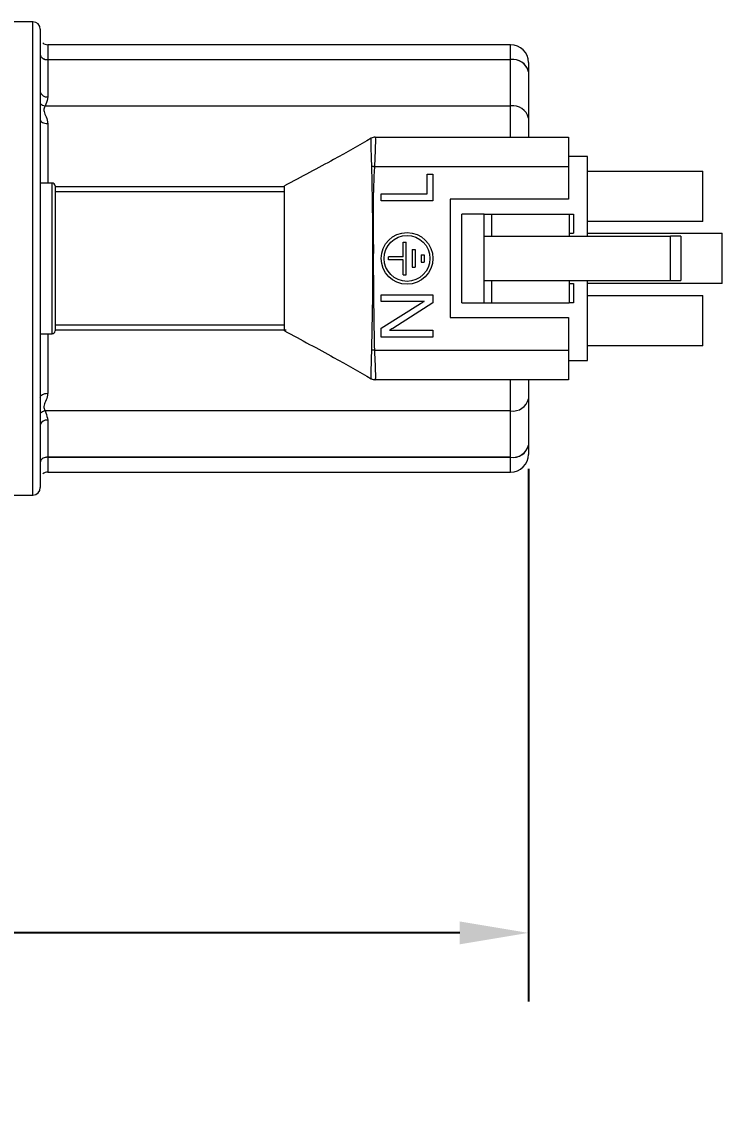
# Model space of a CAD drawing. Header units: inches. Extents: x 3.3 to 16.6, y 1.3 to 9.
# Drawn here: x 12.25 to 14.087, y 1.264 to 4.128 of the extents above; entities that cross this region are included whole.
import ezdxf

# ---------------------------------------------------------------- set-up
doc = ezdxf.new("R2010")
doc.units = ezdxf.units.IN
doc.header["$MEASUREMENT"] = 0
doc.layers.add('DIMENSIONS', color=1, linetype='Continuous', lineweight=15)
doc.styles.get("Standard").update_dxf_attribs({"font": 'Arial.ttf'})
doc.dimstyles.new('Standard .180IN', dxfattribs={"dimtxt": 0.18, "dimasz": 0.18, "dimexe": 0.18, "dimexo": 0.0625, "dimgap": 0.09, "dimtad": 0, "dimtih": 1, "dimtoh": 1, "dimdec": 5, "dimzin": 0, "dimdsep": 46, "dimlunit": 4, "dimtxsty": 'Standard', "dimcen": 0.09, "dimadec": 0, "dimazin": 0, "dimtfac": 1, "dimtdec": 5, "dimtofl": 0, "dimtmove": 0, "dimatfit": 3, "dimfxl": 1, "dimtolj": 1, "dimtzin": 0, "dimarcsym": 0})

# ---------------------------------------------------------------- blocks, each defined once
blk = doc.blocks.new('*D6')
at = {"layer": 'Defpoints', "color": 0, "transparency": 16777216}
for p in [(7.3291, 3.0173), (13.5791, 3.0173), (7.3291, 1.7373)]:
    blk.add_point(p, dxfattribs=at)
at = {"layer": 'DIMENSIONS', "color": 0, "lineweight": -2, "transparency": 16777216}
for p, q in [((7.3291, 2.9548), (7.3291, 1.5573)), ((13.5791, 2.9548), (13.5791, 1.5573)), ((7.5091, 1.7373), (9.6826, 1.7373)), ((13.3991, 1.7373), (11.2255, 1.7373))]:
    blk.add_line(p, q, dxfattribs=at)
at = {"layer": 'DIMENSIONS', "color": 0, "transparency": 16777216}
for points in [[(7.5091, 1.7673), (7.5091, 1.7073), (7.3291, 1.7373)], [(13.3991, 1.7673), (13.3991, 1.7073), (13.5791, 1.7373)]]:
    blk.add_solid(points, dxfattribs=at)
at = {"layer": 'DIMENSIONS', "color": 0, "transparency": 16777216, "char_height": 0.18, "attachment_point": 5}
for s, insert in [('\\A1;6{\\H1x;\\S1/4;}"', (10.4541, 2.0365)), ('\\A1;[158.75 mm]', (10.4541, 1.5327))]:
    blk.add_mtext(s, dxfattribs=dict(at, insert=insert))

msp = doc.modelspace()

# ---------------------------------------------------------------- linework, layer by layer
at = {"color": 7, "linetype": 'Continuous', "lineweight": 15}
for p, q in [((12.279285, 4.127719), (12.143487, 4.127719)), ((12.298685, 4.108319), (12.298685, 2.905535)), ((13.532509, 4.067621), (12.318085, 4.067621)), ((12.318085, 4.028575), (12.318085, 4.02842)), ((12.318085, 4.028575), (13.532509, 4.028575)), ((12.318085, 4.02842), (12.318085, 3.931074)), ((13.532509, 4.02842), (12.318085, 4.02842)), ((13.532509, 4.02842), (13.532509, 4.028575)), ((13.532509, 3.906907), (13.532509, 4.02842)), ((13.579068, 4.021062), (13.579068, 3.997634)), ((13.579068, 3.997634), (13.579068, 3.99655)), ((13.579068, 3.99655), (13.579068, 3.875036)), ((12.311031, 3.906907), (13.532509, 3.906907)), ((13.579068, 3.875036), (13.579068, 3.825083)), ((13.167142, 3.822437), (13.167305, 3.822677)), ((13.177119, 3.825083), (13.683827, 3.825083)), ((13.683827, 3.825083), (13.683827, 3.747484)), ((13.734267, 3.774643), (13.683827, 3.774643)), ((13.734267, 3.565126), (13.734267, 3.774643)), ((13.683827, 3.747484), (13.174973, 3.747484)), ((13.313638, 3.676675), (13.313638, 3.728013)), ((13.313638, 3.728013), (13.328543, 3.728013)), ((13.328543, 3.728013), (13.328543, 3.658458)), ((13.683827, 3.747484), (13.683827, 3.662125)), ((13.734267, 3.735844), (14.036903, 3.735844)), ((14.036903, 3.603925), (14.036903, 3.735844)), ((12.329725, 3.704804), (12.298685, 3.704804)), ((12.337484, 3.697044), (12.337484, 3.316809)), ((12.938877, 3.316809), (12.938877, 3.697044)), ((12.938877, 3.681524), (12.337484, 3.681524)), ((13.192744, 3.676675), (13.313638, 3.676675)), ((13.192744, 3.658458), (13.192744, 3.676675)), ((13.328543, 3.658458), (13.192744, 3.658458)), ((13.683827, 3.662125), (13.373431, 3.662125)), ((13.373431, 3.662125), (13.373431, 3.351729)), ((13.46267, 3.623325), (13.40447, 3.623325)), ((13.40447, 3.390528), (13.40447, 3.623325)), ((13.46267, 3.390528), (13.46267, 3.623325)), ((13.46267, 3.623325), (13.48207, 3.623325)), ((13.48207, 3.623325), (13.48207, 3.565126)), ((13.48207, 3.623325), (13.685767, 3.623325)), ((13.685767, 3.623325), (13.685767, 3.565126)), ((13.685767, 3.623325), (13.697407, 3.623325)), ((13.697407, 3.623325), (13.697407, 3.572886)), ((14.036903, 3.603925), (13.734267, 3.603925)), ((13.46267, 3.565126), (13.951543, 3.565126)), ((13.685767, 3.572886), (13.697407, 3.572886)), ((13.734267, 3.572886), (14.087342, 3.572886)), ((13.951543, 3.448728), (13.951543, 3.565126)), ((13.978703, 3.565126), (13.951543, 3.565126)), ((13.978703, 3.565126), (13.978703, 3.448728)), ((14.087342, 3.440968), (14.087342, 3.572886)), ((13.250944, 3.510807), (13.250944, 3.549606)), ((13.250944, 3.549606), (13.258704, 3.549606)), ((13.258704, 3.464247), (13.258704, 3.549606)), ((13.274223, 3.530206), (13.274223, 3.483647)), ((13.274223, 3.530206), (13.281983, 3.530206)), ((13.281983, 3.530206), (13.281983, 3.483647)), ((13.250944, 3.510807), (13.212144, 3.510807)), ((13.212144, 3.503047), (13.212144, 3.510807)), ((13.250944, 3.503047), (13.212144, 3.503047)), ((13.250944, 3.464247), (13.250944, 3.503047)), ((13.297503, 3.516627), (13.305263, 3.516627)), ((13.297503, 3.516627), (13.297503, 3.497227)), ((13.297503, 3.497227), (13.305263, 3.497227)), ((13.305263, 3.516627), (13.305263, 3.497227)), ((13.274223, 3.483647), (13.281983, 3.483647)), ((13.250944, 3.464247), (13.258704, 3.464247)), ((13.46267, 3.448728), (13.951543, 3.448728)), ((13.48207, 3.448728), (13.48207, 3.390528)), ((13.685767, 3.448728), (13.685767, 3.390528)), ((13.685767, 3.440968), (13.697407, 3.440968)), ((13.697407, 3.440968), (13.697407, 3.390528)), ((13.734267, 3.23921), (13.734267, 3.448728)), ((14.087342, 3.440968), (13.734267, 3.440968)), ((13.951543, 3.448728), (13.978703, 3.448728)), ((13.192744, 3.393486), (13.192744, 3.411702)), ((13.192744, 3.411702), (13.328543, 3.411702)), ((13.328543, 3.411702), (13.328543, 3.390096)), ((13.734267, 3.409928), (14.036903, 3.409928)), ((14.036903, 3.27801), (14.036903, 3.409928)), ((13.28564, 3.393486), (13.192744, 3.393486)), ((13.192744, 3.32393), (13.296016, 3.388543)), ((13.328543, 3.390096), (13.223123, 3.32349)), ((13.305357, 3.394003), (13.305357, 3.394365)), ((13.40447, 3.390528), (13.46267, 3.390528)), ((13.46267, 3.390528), (13.48207, 3.390528)), ((13.48207, 3.390528), (13.685767, 3.390528)), ((13.697407, 3.390528), (13.685767, 3.390528)), ((13.373431, 3.351729), (13.683827, 3.351729)), ((13.683827, 3.351729), (13.683827, 3.26637)), ((12.337484, 3.332329), (12.938877, 3.332329)), ((13.192744, 3.300745), (13.192744, 3.32393)), ((12.298685, 3.309049), (12.329725, 3.309049)), ((13.328543, 3.300745), (13.192744, 3.300745)), ((13.214273, 3.318962), (13.214273, 3.318419)), ((13.233266, 3.318962), (13.328543, 3.318962)), ((13.328543, 3.318962), (13.328543, 3.300745)), ((13.174973, 3.26637), (13.683827, 3.26637)), ((13.683827, 3.26637), (13.683827, 3.188771)), ((14.036903, 3.27801), (13.734267, 3.27801)), ((13.683827, 3.23921), (13.734267, 3.23921)), ((13.683827, 3.188771), (13.177119, 3.188771)), ((13.579068, 3.188771), (13.579068, 3.138817)), ((13.579068, 3.138817), (13.579068, 3.017304)), ((13.532509, 3.106947), (12.311031, 3.106947)), ((13.532509, 2.985433), (13.532509, 3.106947)), ((12.318085, 3.08278), (12.318085, 2.985433)), ((13.579068, 3.017304), (13.579068, 3.016219)), ((13.579068, 3.016219), (13.579068, 2.992792)), ((12.318085, 2.985433), (13.532509, 2.985433)), ((12.318085, 2.985433), (12.318085, 2.985278)), ((13.532509, 2.985278), (12.318085, 2.985278)), ((13.532509, 2.985278), (13.532509, 2.985433)), ((12.318085, 2.946232), (13.532509, 2.946232)), ((12.143487, 2.886135), (12.279285, 2.886135))]:
    msp.add_line(p, q, dxfattribs=at)
at = {"color": 8, "linetype": 'Continuous', "lineweight": 15}
for p, q in [((12.279285, 2.886135), (12.279285, 4.127719)), ((12.318085, 4.067621), (12.318085, 4.028575)), ((13.532509, 4.028575), (13.532509, 4.067621)), ((13.532509, 3.825083), (13.532509, 3.906907)), ((12.318085, 3.860881), (12.318085, 3.704804)), ((12.329725, 3.309049), (12.329725, 3.704804)), ((12.938877, 3.694436), (12.337484, 3.694436)), ((12.318085, 3.309049), (12.318085, 3.152973)), ((12.337484, 3.319417), (12.943354, 3.319417)), ((13.167141, 3.191419), (13.167027, 3.191586)), ((13.532509, 3.106947), (13.532509, 3.188771)), ((12.318085, 2.985278), (12.318085, 2.946232)), ((13.532509, 2.946232), (13.532509, 2.985278))]:
    msp.add_line(p, q, dxfattribs=at)
at = {"color": 7, "linetype": 'Continuous', "lineweight": 15, "flags": 128}
for points in [[(12.298685, 3.871284), (12.299058, 3.869254), (12.300162, 3.867303), (12.301955, 3.865504), (12.304367, 3.863928), (12.307307, 3.862634), (12.310661, 3.861673), (12.3143, 3.861081), (12.318085, 3.860881)], [(13.174973, 3.747484), (13.174138, 3.747558), (13.173304, 3.747631), (13.172473, 3.747705), (13.171648, 3.747778), (13.170828, 3.74785), (13.170016, 3.747922), (13.169213, 3.747993), (13.168421, 3.748063)], [(13.174973, 3.26637), (13.174138, 3.266296), (13.173304, 3.266222), (13.172473, 3.266149), (13.171648, 3.266076), (13.170828, 3.266003), (13.170016, 3.265932), (13.169213, 3.265861), (13.168421, 3.265791)], [(12.298685, 3.14257), (12.299058, 3.144599), (12.300162, 3.146551), (12.301955, 3.148349), (12.304367, 3.149926), (12.307307, 3.151219), (12.310661, 3.152181), (12.3143, 3.152773), (12.318085, 3.152973)]]:
    msp.add_lwpolyline(points, dxfattribs=at)
at = {"color": 7, "linetype": 'Continuous', "lineweight": 15}
for radius in [0.067899, 0.060139]:
    msp.add_circle((13.260643, 3.506927), radius, dxfattribs=at)
for centre, radius, start, end in [((12.279285, 4.108319), 0.0194, 0, 90), ((12.318085, 4.087021), 0.0194, 229.173721, 270), ((13.532509, 4.021062), 0.046559, 0, 90), ((13.539008, 3.987854), 0.041237, 13.719653, 99.067765), ((13.538695, 3.987513), 0.041373, 12.616744, 98.598435), ((12.315507, 3.948118), 0.017238, 192.615863, 278.599172), ((12.31758, 3.935063), 0.028908, 229.184305, 256.905863), ((13.538695, 3.865999), 0.041372, 12.61672, 98.598519), ((13.177119, 3.805708), 0.019374, 90.001089, 121.541285), ((12.329725, 3.697044), 0.00776, 0, 90), ((12.329725, 3.316809), 0.00776, 270, 0), ((13.177119, 3.208145), 0.019374, 238.458715, 269.998911), ((13.176807, 3.208169), 0.019399, 240.022597, 268.273853), ((13.176658, 3.20817), 0.0194, 241.184928, 269.998962), ((13.538695, 3.147854), 0.041372, 261.401481, 347.38328), ((12.31758, 3.07879), 0.028908, 103.094137, 130.815695), ((12.315507, 3.065735), 0.017238, 81.400828, 167.384137), ((13.538695, 3.026341), 0.041373, 261.401565, 347.383256), ((13.539008, 3.025999), 0.041237, 260.932235, 346.280347), ((13.532509, 2.992792), 0.046559, 270, 0), ((12.318085, 2.926833), 0.0194, 90, 130.91972), ((12.279285, 2.905535), 0.0194, 270, 0)]:
    msp.add_arc(centre, radius, start, end, dxfattribs=at)
for points, knots in [([(12.298685, 4.041588), (12.298695, 4.041272), (12.298727, 4.040301), (12.299271, 4.037875), (12.301318, 4.034466), (12.305735, 4.031127), (12.311541, 4.028857), (12.315903, 4.028566), (12.318085, 4.02842)], [0, 0, 0, 0, 0.04593443, 0.14142689, 0.3560966, 0.57073725, 0.78537286, 1, 1, 1, 1]), ([(12.298685, 4.041588), (12.298695, 4.041276), (12.298727, 4.040315), (12.299271, 4.037917), (12.301318, 4.034548), (12.305735, 4.031248), (12.311541, 4.029006), (12.315903, 4.028719), (12.318085, 4.028575)], [0, 0, 0, 0, 0.045933761, 0.141427105, 0.356096304, 0.570737422, 0.785372612, 1, 1, 1, 1]), ([(12.318085, 3.931074), (12.318083, 3.930888), (12.318043, 3.924319), (12.315142, 3.916164), (12.31174, 3.908504), (12.311031, 3.906907)], [0, 0, 0, 0, 0.022495014, 0.79622385, 1, 1, 1, 1]), ([(12.311031, 3.906907), (12.309464, 3.903043), (12.306206, 3.89501), (12.312766, 3.881217), (12.317612, 3.869933), (12.318004, 3.862422), (12.318085, 3.860881)], [0, 0, 0, 0, 0.26617827, 0.5534245, 0.90840947, 1, 1, 1, 1]), ([(13.166937, 3.822448), (13.134938, 3.804163), (13.065933, 3.764733), (12.983229, 3.720674), (12.938877, 3.697045)], [0, 0, 0, 0, 0.46371807, 1, 1, 1, 1]), ([(13.168421, 3.748063), (13.167987, 3.757987), (13.167191, 3.776205), (13.166795, 3.798418), (13.166721, 3.813702), (13.166784, 3.820936), (13.166935, 3.821902), (13.166984, 3.82222)], [0, 0, 0, 0, 0.25685128, 0.47152877, 0.68347515, 0.89575425, 1, 1, 1, 1]), ([(13.166984, 3.82222), (13.167006, 3.822236), (13.167027, 3.822252), (13.167027, 3.822268), (13.167027, 3.822268)], [0, 0, 0, 0, 0.99845078, 1, 1, 1, 1]), ([(13.177119, 3.825083), (13.177228, 3.824872), (13.177562, 3.824232), (13.177738, 3.816786), (13.177412, 3.800431), (13.176684, 3.776708), (13.175572, 3.757724), (13.174973, 3.747484)], [0, 0, 0, 0, 0.10499354, 0.31894936, 0.53308215, 0.74811941, 1, 1, 1, 1]), ([(13.168576, 3.746221), (13.168576, 3.746222), (13.168576, 3.746838), (13.168499, 3.747451), (13.168421, 3.748063)], [0, 0, 0, 0, 0.00125109, 1, 1, 1, 1]), ([(13.168576, 3.267632), (13.168576, 3.267633), (13.168576, 3.297275), (13.170402, 3.358203), (13.170853, 3.422372), (13.171061, 3.458308), (13.171111, 3.468567), (13.171222, 3.498129), (13.171194, 3.535584), (13.170747, 3.604601), (13.170189, 3.670412), (13.168576, 3.726905), (13.168576, 3.74622), (13.168576, 3.746221)], [0, 0, 0, 0, 0.00000483, 0.18578958, 0.38201976, 0.40220798, 0.41103184, 0.44632636, 0.58750189, 0.64578729, 0.87893217, 0.99999517, 1, 1, 1, 1]), ([(13.174973, 3.747484), (13.173424, 3.714407), (13.170324, 3.648209), (13.172686, 3.559426), (13.1721, 3.498131), (13.172237, 3.468572), (13.17244, 3.427021), (13.173125, 3.361023), (13.174385, 3.296443), (13.174973, 3.26637)], [0, 0, 0, 0, 0.20636841, 0.413019028, 0.553424634, 0.588525803, 0.5973011, 0.812475453, 1, 1, 1, 1]), ([(13.305357, 3.394365), (13.301684, 3.394051), (13.295123, 3.393489), (13.288538, 3.393486), (13.28564, 3.393486)], [0, 0, 0, 0, 0.559866, 1, 1, 1, 1]), ([(13.296016, 3.388543), (13.297722, 3.389629), (13.300767, 3.391566), (13.303955, 3.393259), (13.305357, 3.394003)], [0, 0, 0, 0, 0.56009436, 1, 1, 1, 1]), ([(13.223123, 3.32349), (13.221527, 3.322535), (13.218676, 3.320829), (13.215619, 3.319533), (13.214273, 3.318962)], [0, 0, 0, 0, 0.55992209, 1, 1, 1, 1]), ([(12.938877, 3.316808), (12.983229, 3.29318), (13.065933, 3.249121), (13.134938, 3.20969), (13.166937, 3.191405)], [0, 0, 0, 0, 0.53628195, 1, 1, 1, 1]), ([(13.214273, 3.318419), (13.217816, 3.31862), (13.224142, 3.318979), (13.230478, 3.318967), (13.233266, 3.318962)], [0, 0, 0, 0, 0.55993097, 1, 1, 1, 1]), ([(13.166984, 3.191633), (13.166885, 3.192655), (13.166686, 3.194696), (13.166751, 3.207236), (13.166998, 3.225511), (13.167465, 3.246122), (13.168145, 3.260115), (13.168421, 3.265791)], [0, 0, 0, 0, 0.21234914, 0.42405102, 0.63715056, 0.85280823, 1, 1, 1, 1]), ([(13.168421, 3.265791), (13.168499, 3.266403), (13.168576, 3.267015), (13.168576, 3.267632), (13.168576, 3.267632)], [0, 0, 0, 0, 0.99874891, 1, 1, 1, 1]), ([(13.174973, 3.26637), (13.175325, 3.260551), (13.176203, 3.246066), (13.177135, 3.224235), (13.177657, 3.20464), (13.177679, 3.19133), (13.177305, 3.189624), (13.177119, 3.188771)], [0, 0, 0, 0, 0.14382287, 0.35804356, 0.5718785, 0.78594819, 1, 1, 1, 1]), ([(13.167027, 3.191586), (13.167027, 3.191586), (13.167027, 3.191601), (13.167006, 3.191617), (13.166984, 3.191633)], [0, 0, 0, 0, 0.00154922, 1, 1, 1, 1]), ([(13.167305, 3.191176), (13.167306, 3.191175), (13.167361, 3.191082), (13.16725, 3.191252), (13.167141, 3.191419)], [0, 0, 0, 0, 0.0106064, 1, 1, 1, 1]), ([(12.318085, 3.152973), (12.318004, 3.151432), (12.317612, 3.143921), (12.312766, 3.132636), (12.306206, 3.118844), (12.309464, 3.110811), (12.311031, 3.106947)], [0, 0, 0, 0, 0.09159053, 0.4465755, 0.73382173, 1, 1, 1, 1]), ([(12.311031, 3.106947), (12.31176, 3.10535), (12.315338, 3.09752), (12.316867, 3.089313), (12.318085, 3.08278)], [0, 0, 0, 0, 0.20385025, 1, 1, 1, 1]), ([(12.318085, 2.985433), (12.315903, 2.985288), (12.311541, 2.984997), (12.305735, 2.982727), (12.301318, 2.979387), (12.299271, 2.975979), (12.298727, 2.973553), (12.298695, 2.972581), (12.298685, 2.972266)], [0, 0, 0, 0, 0.21462714, 0.42926275, 0.6439034, 0.85857311, 0.95406557, 1, 1, 1, 1]), ([(12.318085, 2.985278), (12.315903, 2.985134), (12.311541, 2.984847), (12.305735, 2.982605), (12.301318, 2.979305), (12.299271, 2.975937), (12.298727, 2.973538), (12.298695, 2.972578), (12.298685, 2.972266)], [0, 0, 0, 0, 0.21462739, 0.42926258, 0.6439037, 0.85857289, 0.95406624, 1, 1, 1, 1])]:
    msp.add_open_spline(points, degree=3, knots=knots, dxfattribs=at)
at = {"color": 8, "linetype": 'Continuous', "lineweight": 15}
msp.add_open_spline([(13.167027, 3.822268), (13.167027, 3.822268), (13.167027, 3.822268), (13.167085, 3.822352), (13.167142, 3.822437)], degree=3, knots=[0, 0, 0, 0, 0.00004914, 1, 1, 1, 1], dxfattribs=at)

# ---------------------------------------------------------------- dimensions: what is measured, and where the dimension line sits
at = {"layer": 'DIMENSIONS'}
dim = msp.add_linear_dim(base=(7.329068, 1.737254), p1=(13.579068, 3.017304), p2=(7.329068, 3.017304), dimstyle='Standard .180IN', override={"dimpost": '\\X'}, dxfattribs=at)
dim.commit()
dim.dimension.update_dxf_attribs({"geometry": '*D6', "text_midpoint": (10.454068, 1.737254)})

doc.saveas('drawing.dxf')
